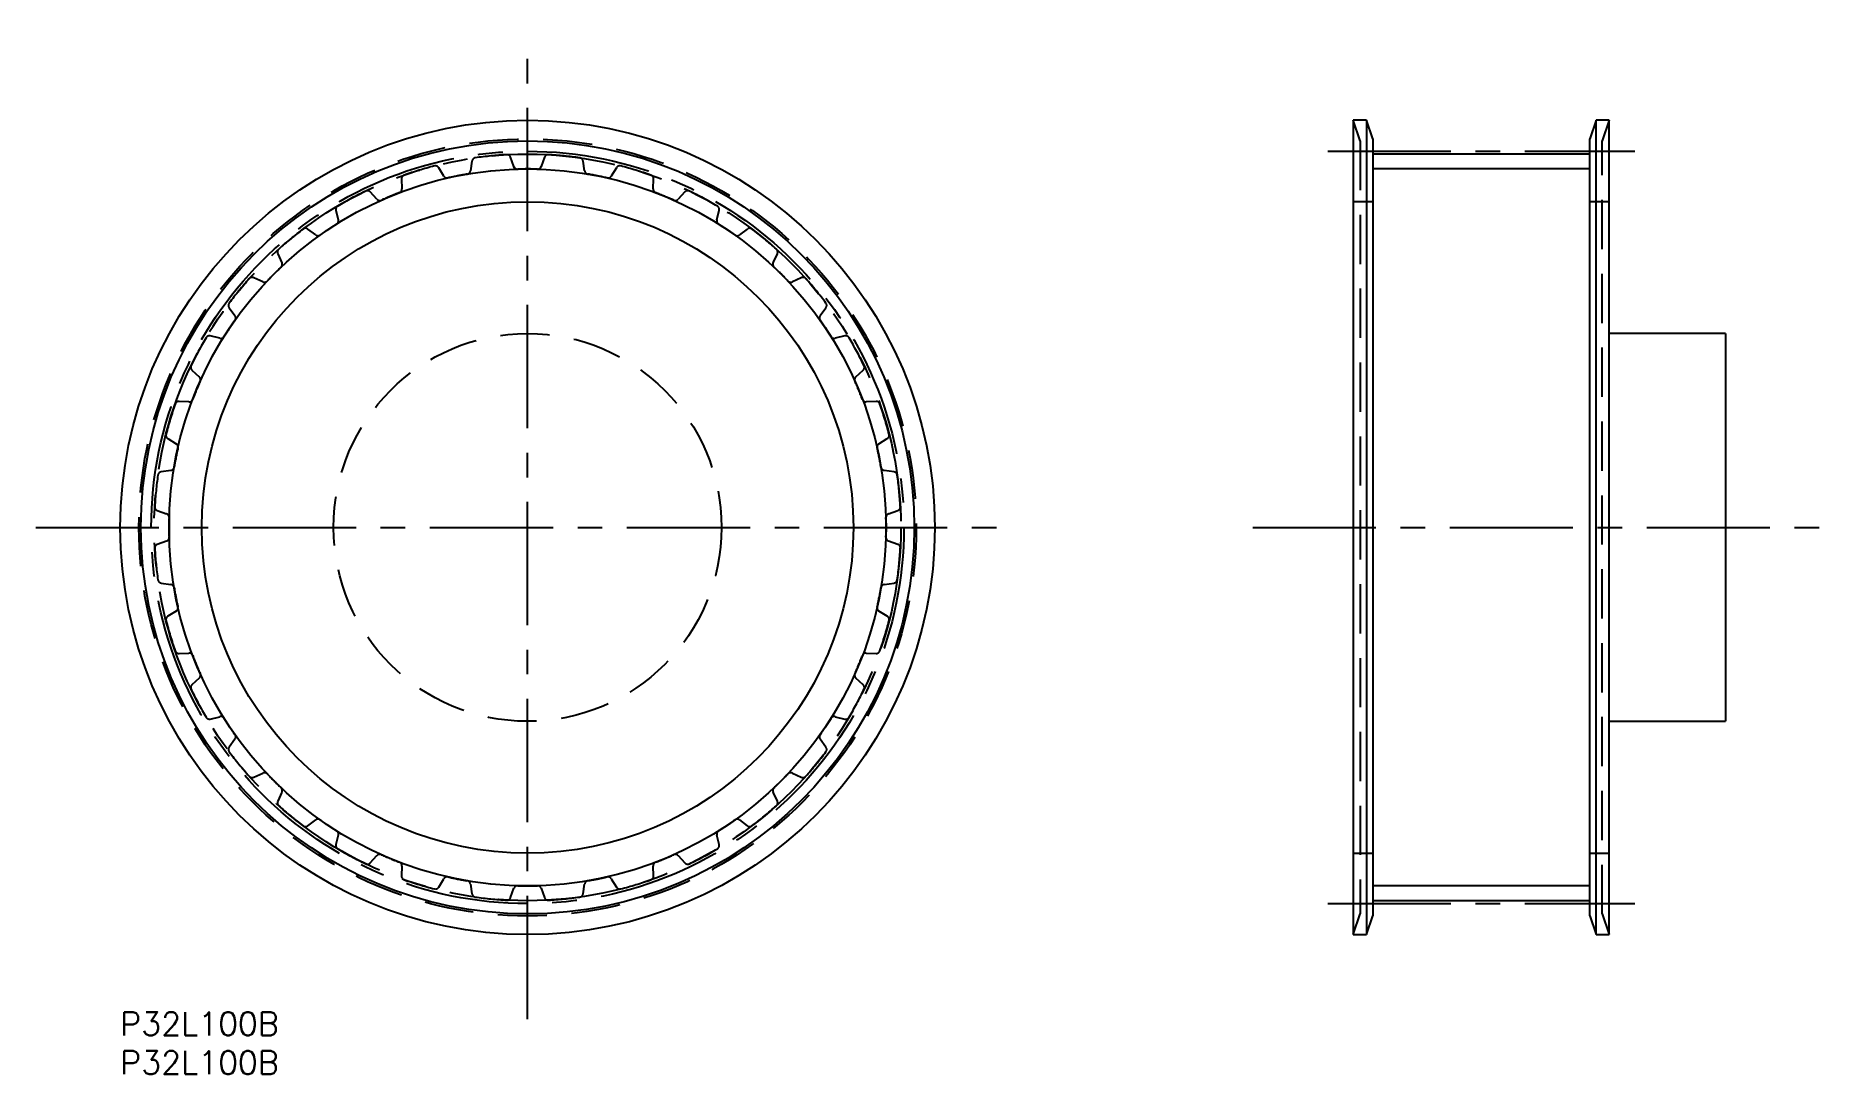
# Model space of a CAD drawing. Extents: x -11 to 220, y -8 to 126.
import ezdxf

# ---------------------------------------------------------------- set-up
doc = ezdxf.new("R2010")
doc.units = 0
doc.header["$LTSCALE"] = 0.5
for name, pattern in [('CENTER', [50.8, 31.75, -6.35, 6.35, -6.35]), ('DASHED', [19.05, 12.7, -6.35]), ('PHANTOM', [63.5, 31.75, -6.35, 6.35, -6.35, 6.35, -6.35])]:
    doc.linetypes.add(name, pattern=pattern)
for name, color, linetype in [('MSM_CENTER', 1, 'CENTER'), ('MSM_CONTINUOUS', 7, 'CONTINUOUS'), ('MSM_DASHED', 4, 'DASHED'), ('MSM_IMAGINARY', 6, 'PHANTOM'), ('MSM_NARROW', 5, 'CONTINUOUS'), ('MSM_PART_NUMBER', 7, 'CONTINUOUS')]:
    doc.layers.add(name, color=color, linetype=linetype)
doc.styles.get("Standard").update_dxf_attribs({"font": 'txt.shx', "height": 3, "bigfont": 'bigfont.shx'})

msp = doc.modelspace()

# ---------------------------------------------------------------- linework, layer by layer
at = {"layer": 'MSM_CENTER'}
for p, q in [((52.5, -0.89), (52.5, 125.89)), ((155.65, 111.01), (195.25, 111.01)), ((-10.89, 62.5), (115.89, 62.5)), ((145.99, 62.5), (219.91, 62.5)), ((155.65, 13.99), (195.25, 13.99))]:
    msp.add_line(p, q, dxfattribs=at)
msp.add_circle((52.5, 62.5), 48.51, dxfattribs=at)
at = {"layer": 'MSM_CONTINUOUS'}
for p, q in [((160.64, 115), (158.95, 115)), ((158.95, 115), (158.95, 10)), ((161.45, 112.6), (160.64, 115)), ((160.64, 115), (160.64, 10)), ((190.26, 115), (189.45, 112.6)), ((191.95, 115), (190.26, 115)), ((190.26, 10), (190.26, 115)), ((191.95, 10), (191.95, 115)), ((161.45, 112.6), (161.45, 12.4)), ((189.45, 12.4), (189.45, 112.6)), ((189.45, 110.63), (161.45, 110.63)), ((206.95, 87.5), (191.95, 87.5)), ((206.95, 87.5), (206.95, 37.5)), ((191.95, 37.5), (206.95, 37.5)), ((189.45, 14.37), (161.45, 14.37)), ((160.64, 10), (161.45, 12.4)), ((189.45, 12.4), (190.26, 10)), ((158.95, 10), (160.64, 10)), ((190.26, 10), (191.95, 10))]:
    msp.add_line(p, q, dxfattribs=at)
for radius in [52.5, 49.84, 42]:
    msp.add_circle((52.5, 62.5), radius, dxfattribs=at)
at = {"layer": 'MSM_DASHED'}
for p, q in [((159.85, 112.34), (158.95, 115)), ((191.95, 115), (191.05, 112.34)), ((159.85, 112.34), (159.85, 12.66)), ((191.05, 12.66), (191.05, 112.34)), ((41.71, 107.8), (41.05, 108.88)), ((45.33, 109.74), (45.14, 108.48)), ((50.75, 109.03), (50.32, 110.23)), ((54.68, 110.23), (54.25, 109.03)), ((59.86, 108.48), (59.67, 109.74)), ((63.95, 108.88), (63.29, 107.8)), ((36.25, 107.43), (36.31, 106.16)), ((68.69, 106.16), (68.75, 107.43)), ((33.08, 104.82), (32.22, 105.76)), ((72.78, 105.76), (71.92, 104.82)), ((161.45, 104.5), (158.95, 104.5)), ((191.95, 104.5), (189.45, 104.5)), ((27.8, 103.4), (28.1, 102.16)), ((76.9, 102.16), (77.2, 103.4)), ((25.19, 100.22), (24.17, 100.97)), ((80.83, 100.97), (79.81, 100.22)), ((20.3, 97.79), (20.83, 96.64)), ((84.17, 96.64), (84.7, 97.79)), ((18.36, 94.17), (17.21, 94.7)), ((87.79, 94.7), (86.64, 94.17)), ((14.03, 90.83), (14.78, 89.81)), ((90.22, 89.81), (90.97, 90.83)), ((12.84, 86.9), (11.6, 87.2)), ((93.4, 87.2), (92.16, 86.9)), ((9.24, 82.78), (10.18, 81.92)), ((94.82, 81.92), (95.76, 82.78)), ((8.84, 78.69), (7.57, 78.75)), ((97.43, 78.75), (96.16, 78.69)), ((6.12, 73.95), (7.2, 73.29)), ((97.8, 73.29), (98.88, 73.95)), ((6.52, 69.86), (5.26, 69.67)), ((99.74, 69.67), (98.48, 69.86)), ((4.77, 64.68), (5.97, 64.25)), ((99.03, 64.25), (100.23, 64.68)), ((5.97, 60.75), (4.77, 60.32)), ((100.23, 60.32), (99.03, 60.75)), ((5.26, 55.33), (6.52, 55.14)), ((98.48, 55.14), (99.74, 55.33)), ((7.2, 51.71), (6.12, 51.05)), ((98.88, 51.05), (97.8, 51.71)), ((7.57, 46.25), (8.84, 46.31)), ((96.16, 46.31), (97.43, 46.25)), ((10.18, 43.08), (9.24, 42.22)), ((95.76, 42.22), (94.82, 43.08)), ((11.6, 37.8), (12.84, 38.1)), ((92.16, 38.1), (93.4, 37.8)), ((14.78, 35.19), (14.03, 34.17)), ((90.97, 34.17), (90.22, 35.19)), ((17.21, 30.3), (18.36, 30.83)), ((86.64, 30.83), (87.79, 30.3)), ((20.83, 28.36), (20.3, 27.21)), ((84.7, 27.21), (84.17, 28.36)), ((24.17, 24.03), (25.19, 24.78)), ((79.81, 24.78), (80.83, 24.03)), ((28.1, 22.84), (27.8, 21.6)), ((77.2, 21.6), (76.9, 22.84)), ((32.22, 19.24), (33.08, 20.18)), ((36.31, 18.84), (36.25, 17.57)), ((68.75, 17.57), (68.69, 18.84)), ((71.92, 20.18), (72.78, 19.24)), ((158.95, 20.5), (161.45, 20.5)), ((189.45, 20.5), (191.95, 20.5)), ((41.05, 16.12), (41.71, 17.2)), ((45.14, 16.52), (45.33, 15.26)), ((59.67, 15.26), (59.86, 16.52)), ((63.29, 17.2), (63.95, 16.12)), ((50.32, 14.77), (50.75, 15.97)), ((54.25, 15.97), (54.68, 14.77)), ((158.95, 10), (159.85, 12.66)), ((191.05, 12.66), (191.95, 10))]:
    msp.add_line(p, q, dxfattribs=at)
for radius in [50.1, 25]:
    msp.add_circle((52.5, 62.5), radius, dxfattribs=at)
for centre, radius, start, end in [((52.5, 62.5), 48.13, 104.444, 109.306), ((40.62, 108.62), 0.5, 31.25, 104.444), ((45.83, 109.66), 0.5, 98.056, 171.25), ((52.5, 62.5), 48.13, 93.194, 98.056), ((49.85, 110.06), 0.5, 20, 93.194), ((51.22, 109.2), 0.5, 200, 271.5686), ((52.5, 62.5), 46.22, 88.4314, 91.5686), ((53.78, 109.2), 0.5, 268.4314, 340), ((55.15, 110.06), 0.5, 86.806, 160), ((52.5, 62.5), 48.13, 81.944, 86.806), ((59.17, 109.66), 0.5, 8.75, 81.944), ((64.38, 108.62), 0.5, 75.556, 148.75), ((52.5, 62.5), 48.13, 70.694, 75.556), ((36.75, 107.45), 0.5, 109.306, 182.5), ((42.13, 108.06), 0.5, 211.25, 282.8186), ((52.5, 62.5), 46.22, 99.6814, 102.8186), ((44.64, 108.55), 0.5, 279.6814, 351.25), ((60.36, 108.55), 0.5, 188.75, 260.3186), ((52.5, 62.5), 46.22, 77.1814, 80.3186), ((62.87, 108.06), 0.5, 257.1814, 328.75), ((68.25, 107.45), 0.5, 357.5, 70.694), ((28.29, 103.52), 0.5, 120.556, 193.75), ((52.5, 62.5), 48.13, 115.694, 120.556), ((31.85, 105.42), 0.5, 42.5, 115.694), ((33.45, 105.16), 0.5, 222.5, 294.0686), ((52.5, 62.5), 46.22, 110.9314, 114.0686), ((35.81, 106.14), 0.5, 290.9314, 2.5), ((69.19, 106.14), 0.5, 177.5, 249.0686), ((52.5, 62.5), 46.22, 65.9314, 69.0686), ((71.55, 105.16), 0.5, 245.9314, 317.5), ((73.15, 105.42), 0.5, 64.306, 137.5), ((52.5, 62.5), 48.13, 59.444, 64.306), ((76.71, 103.52), 0.5, 346.25, 59.444), ((52.5, 62.5), 46.22, 122.1814, 125.3186), ((27.62, 102.04), 0.5, 302.1814, 13.75), ((77.38, 102.04), 0.5, 166.25, 237.8186), ((52.5, 62.5), 46.22, 54.6814, 57.8186), ((52.5, 62.5), 48.13, 126.944, 131.806), ((23.87, 100.57), 0.5, 53.75, 126.944), ((25.49, 100.62), 0.5, 233.75, 305.3186), ((79.51, 100.62), 0.5, 234.6814, 306.25), ((81.13, 100.57), 0.5, 53.056, 126.25), ((52.5, 62.5), 48.13, 48.194, 53.056), ((20.75, 98), 0.5, 131.806, 205), ((84.25, 98), 0.5, 335, 48.194), ((17, 94.25), 0.5, 65, 138.194), ((52.5, 62.5), 46.22, 133.4314, 136.5686), ((20.38, 96.43), 0.5, 313.4314, 25), ((84.62, 96.43), 0.5, 155, 226.5686), ((52.5, 62.5), 46.22, 43.4314, 46.5686), ((88, 94.25), 0.5, 41.806, 115), ((52.5, 62.5), 48.13, 138.194, 143.056), ((18.57, 94.62), 0.5, 245, 316.5686), ((86.43, 94.62), 0.5, 223.4314, 295), ((52.5, 62.5), 48.13, 36.944, 41.806), ((14.43, 91.13), 0.5, 143.056, 216.25), ((90.57, 91.13), 0.5, 323.75, 36.944), ((52.5, 62.5), 46.22, 144.6814, 147.8186), ((14.38, 89.51), 0.5, 324.6814, 36.25), ((90.62, 89.51), 0.5, 143.75, 215.3186), ((52.5, 62.5), 46.22, 32.1814, 35.3186), ((52.5, 62.5), 48.13, 149.444, 154.306), ((11.48, 86.71), 0.5, 76.25, 149.444), ((12.96, 87.38), 0.5, 256.25, 327.8186), ((92.04, 87.38), 0.5, 212.1814, 283.75), ((93.52, 86.71), 0.5, 30.556, 103.75), ((52.5, 62.5), 48.13, 25.694, 30.556), ((9.58, 83.15), 0.5, 154.306, 227.5), ((95.42, 83.15), 0.5, 312.5, 25.694), ((52.5, 62.5), 46.22, 155.9314, 159.0686), ((9.84, 81.55), 0.5, 335.9314, 47.5), ((95.16, 81.55), 0.5, 132.5, 204.0686), ((52.5, 62.5), 46.22, 20.9314, 24.0686), ((7.55, 78.25), 0.5, 87.5, 160.694), ((8.86, 79.19), 0.5, 267.5, 339.0686), ((96.14, 79.19), 0.5, 200.9314, 272.5), ((97.45, 78.25), 0.5, 19.306, 92.5), ((52.5, 62.5), 48.13, 160.694, 165.556), ((52.5, 62.5), 48.13, 14.444, 19.306), ((6.38, 74.38), 0.5, 165.556, 238.75), ((98.62, 74.38), 0.5, 301.25, 14.444), ((52.5, 62.5), 46.22, 167.1814, 170.3186), ((6.94, 72.87), 0.5, 347.1814, 58.75), ((98.06, 72.87), 0.5, 121.25, 192.8186), ((52.5, 62.5), 46.22, 9.6814, 12.8186), ((52.5, 62.5), 48.13, 171.944, 176.806), ((5.34, 69.17), 0.5, 98.75, 171.944), ((6.45, 70.36), 0.5, 278.75, 350.3186), ((98.55, 70.36), 0.5, 189.6814, 261.25), ((99.66, 69.17), 0.5, 8.056, 81.25), ((52.5, 62.5), 48.13, 3.194, 8.056), ((4.94, 65.15), 0.5, 176.806, 250), ((100.06, 65.15), 0.5, 290, 3.194), ((5.8, 63.78), 0.5, 358.4314, 70), ((52.5, 62.5), 46.22, 178.4314, 181.5686), ((99.2, 63.78), 0.5, 110, 181.5686), ((52.5, 62.5), 46.22, 358.4314, 1.5686), ((4.94, 59.85), 0.5, 110, 183.194), ((5.8, 61.22), 0.5, 290, 1.5686), ((99.2, 61.22), 0.5, 178.4314, 250), ((100.06, 59.85), 0.5, 356.806, 70), ((52.5, 62.5), 48.13, 183.194, 188.056), ((52.5, 62.5), 48.13, 351.944, 356.806), ((5.34, 55.83), 0.5, 188.056, 261.25), ((99.66, 55.83), 0.5, 278.75, 351.944), ((6.45, 54.64), 0.5, 9.6814, 81.25), ((52.5, 62.5), 46.22, 189.6814, 192.8186), ((52.5, 62.5), 46.22, 347.1814, 350.3186), ((98.55, 54.64), 0.5, 98.75, 170.3186), ((6.38, 50.62), 0.5, 121.25, 194.444), ((6.94, 52.13), 0.5, 301.25, 12.8186), ((98.06, 52.13), 0.5, 167.1814, 238.75), ((98.62, 50.62), 0.5, 345.556, 58.75), ((52.5, 62.5), 48.13, 194.444, 199.306), ((52.5, 62.5), 48.13, 340.694, 345.556), ((7.55, 46.75), 0.5, 199.306, 272.5), ((8.86, 45.81), 0.5, 20.9314, 92.5), ((96.14, 45.81), 0.5, 87.5, 159.0686), ((97.45, 46.75), 0.5, 267.5, 340.694), ((52.5, 62.5), 46.22, 200.9314, 204.0686), ((52.5, 62.5), 46.22, 335.9314, 339.0686), ((9.58, 41.85), 0.5, 132.5, 205.694), ((52.5, 62.5), 48.13, 205.694, 210.556), ((9.84, 43.45), 0.5, 312.5, 24.0686), ((52.5, 62.5), 48.13, 329.444, 334.306), ((95.16, 43.45), 0.5, 155.9314, 227.5), ((95.42, 41.85), 0.5, 334.306, 47.5), ((11.48, 38.29), 0.5, 210.556, 283.75), ((12.96, 37.62), 0.5, 32.1814, 103.75), ((52.5, 62.5), 46.22, 212.1814, 215.3186), ((52.5, 62.5), 46.22, 324.6814, 327.8186), ((92.04, 37.62), 0.5, 76.25, 147.8186), ((93.52, 38.29), 0.5, 256.25, 329.444), ((14.38, 35.49), 0.5, 323.75, 35.3186), ((90.62, 35.49), 0.5, 144.6814, 216.25), ((14.43, 33.87), 0.5, 143.75, 216.944), ((52.5, 62.5), 48.13, 216.944, 221.806), ((52.5, 62.5), 48.13, 318.194, 323.056), ((90.57, 33.87), 0.5, 323.056, 36.25), ((17, 30.75), 0.5, 221.806, 295), ((18.57, 30.38), 0.5, 43.4314, 115), ((52.5, 62.5), 46.22, 223.4314, 226.5686), ((52.5, 62.5), 46.22, 313.4314, 316.5686), ((86.43, 30.38), 0.5, 65, 136.5686), ((88, 30.75), 0.5, 245, 318.194), ((20.38, 28.57), 0.5, 335, 46.5686), ((84.62, 28.57), 0.5, 133.4314, 205), ((20.75, 27), 0.5, 155, 228.194), ((52.5, 62.5), 48.13, 228.194, 233.056), ((52.5, 62.5), 48.13, 306.944, 311.806), ((84.25, 27), 0.5, 311.806, 25), ((23.87, 24.43), 0.5, 233.056, 306.25), ((25.49, 24.38), 0.5, 54.6814, 126.25), ((52.5, 62.5), 46.22, 234.6814, 237.8186), ((27.62, 22.96), 0.5, 346.25, 57.8186), ((77.38, 22.96), 0.5, 122.1814, 193.75), ((52.5, 62.5), 46.22, 302.1814, 305.3186), ((79.51, 24.38), 0.5, 53.75, 125.3186), ((81.13, 24.43), 0.5, 233.75, 306.944), ((28.29, 21.48), 0.5, 166.25, 239.444), ((52.5, 62.5), 48.13, 239.444, 244.306), ((52.5, 62.5), 48.13, 295.694, 300.556), ((76.71, 21.48), 0.5, 300.556, 13.75), ((31.85, 19.58), 0.5, 244.306, 317.5), ((33.45, 19.84), 0.5, 65.9314, 137.5), ((52.5, 62.5), 46.22, 245.9314, 249.0686), ((35.81, 18.86), 0.5, 357.5, 69.0686), ((69.19, 18.86), 0.5, 110.9314, 182.5), ((52.5, 62.5), 46.22, 290.9314, 294.0686), ((71.55, 19.84), 0.5, 42.5, 114.0686), ((73.15, 19.58), 0.5, 222.5, 295.694), ((36.75, 17.55), 0.5, 177.5, 250.694), ((52.5, 62.5), 48.13, 250.694, 255.556), ((42.13, 16.94), 0.5, 77.1814, 148.75), ((52.5, 62.5), 46.22, 257.1814, 260.3186), ((44.64, 16.45), 0.5, 8.75, 80.3186), ((51.22, 15.8), 0.5, 88.4314, 160), ((52.5, 62.5), 46.22, 268.4314, 271.5686), ((53.78, 15.8), 0.5, 20, 91.5686), ((60.36, 16.45), 0.5, 99.6814, 171.25), ((52.5, 62.5), 46.22, 279.6814, 282.8186), ((62.87, 16.94), 0.5, 31.25, 102.8186), ((52.5, 62.5), 48.13, 284.444, 289.306), ((68.25, 17.55), 0.5, 289.306, 2.5), ((40.62, 16.38), 0.5, 255.556, 328.75), ((45.83, 15.34), 0.5, 188.75, 261.944), ((52.5, 62.5), 48.13, 261.944, 266.806), ((49.85, 14.94), 0.5, 266.806, 340), ((55.15, 14.94), 0.5, 200, 273.194), ((52.5, 62.5), 48.13, 273.194, 278.056), ((59.17, 15.34), 0.5, 278.056, 351.25), ((64.38, 16.38), 0.5, 211.25, 284.444)]:
    msp.add_arc(centre, radius, start, end, dxfattribs=at)
at = {"layer": 'MSM_IMAGINARY'}
msp.add_circle((52.5, 62.5), 48.13, dxfattribs=at)
at = {"layer": 'MSM_NARROW'}
for p, q in [((50.88, 108.69), (50.75, 109.03)), ((54.12, 108.69), (54.25, 109.03)), ((189.45, 108.72), (161.45, 108.72)), ((189.45, 16.28), (161.45, 16.28))]:
    msp.add_line(p, q, dxfattribs=at)
msp.add_circle((52.5, 62.5), 46.22, dxfattribs=at)

# ---------------------------------------------------------------- texts
at = {"layer": 'MSM_PART_NUMBER'}
for p in [(0, -3), (0, -8)]:
    msp.add_text('P32L100B', height=3, dxfattribs=at).set_placement(p)

doc.saveas('drawing.dxf')
